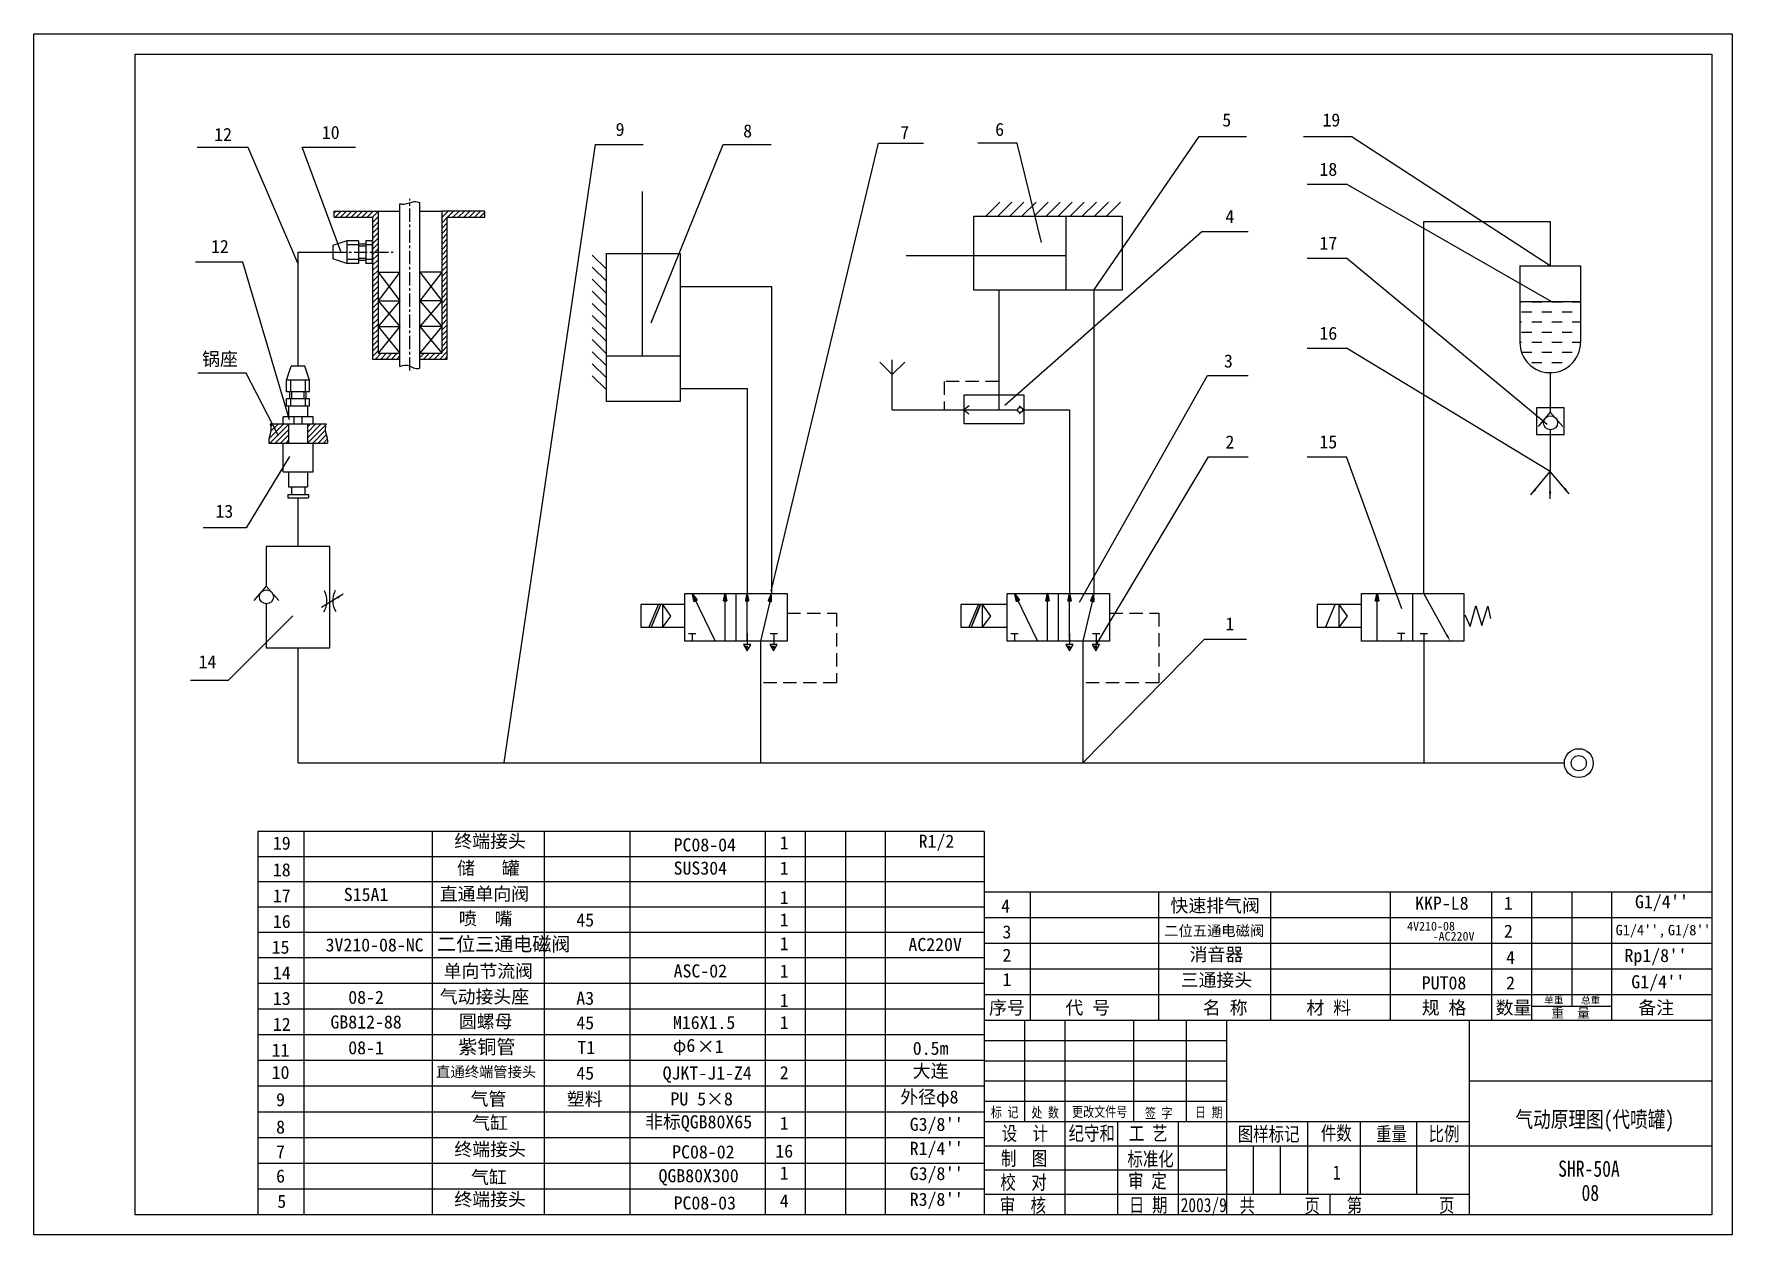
# Model space of a CAD drawing. Extents: x -712 to 968, y -413 to 775.
import ezdxf

# ---------------------------------------------------------------- set-up
doc = ezdxf.new("R2010")
doc.units = 0
doc.header["$LTSCALE"] = 10.5
doc.header["$MEASUREMENT"] = 0
doc.linetypes.add('CENTER', pattern=[2, 1.25, -0.25, 0.25, -0.25])
doc.linetypes.add('HIDDEN', pattern=[0.375, 0.25, -0.125])
doc.layers.get('0').update_dxf_attribs({"color": 2, "linetype": 'CONTINUOUS'})
for name, color, linetype in [('LINE_THIN', 2, 'CONTINUOUS'), ('PART', 3, 'CONTINUOUS'), ('SMPEN_THICK', 7, 'CONTINUOUS')]:
    doc.layers.add(name, color=color, linetype=linetype)
doc.styles.add('HZDX', font='', dxfattribs={"width": 0.8, "height": 7.5})
doc.styles.get("Standard").update_dxf_attribs({"font": 'txt', "height": 3.75, "bigfont": 'hzfs'})
doc.styles.get('HZDX').set_extended_font_data('SimSun')
doc.dimstyles.get("Standard").update_dxf_attribs({"dimtxt": 0.18, "dimasz": 0.18, "dimexe": 0.18, "dimexo": 0.0625, "dimgap": 0.09, "dimtad": 0, "dimtih": 1, "dimtoh": 1, "dimdec": 4, "dimzin": 0, "dimdsep": 46, "dimtxsty": 'Standard', "dimcen": 0.09, "dimadec": 0, "dimazin": 0, "dimtfac": 1, "dimtdec": 4, "dimtofl": 0, "dimtmove": 0, "dimatfit": 3, "dimfxl": 1, "dimtolj": 1, "dimtzin": 0, "dimarcsym": 0})
pattern_1 = [(212.0411666, (682.864001, 265.175594), (0.0057297072, -0.00915480505), []), (302.0411666, (682.864001, 265.175594), (0.00915480505, 0.0057297072), [])]
pattern_2 = [(225, (640.041001, 342.02244), (0.00763675324, -0.00763675324), []), (315, (640.041001, 342.02244), (0.00763675324, 0.00763675324), [])]
pattern_3 = [(315, (-36.298937, 342.040208), (-0.00763675324, -0.00763675324), []), (225, (-36.298937, 342.040208), (-0.00763675324, 0.00763675324), [])]
pattern_4 = [(315, (-355.220347, 342.040208), (-0.00763675324, -0.00763675324), []), (225, (-355.220347, 342.040208), (-0.00763675324, 0.00763675324), [])]
pattern_5 = [(225, (321.119591, 342.02244), (0.00763675324, -0.00763675324), []), (315, (321.119591, 342.02244), (0.00763675324, 0.00763675324), [])]
pattern_6 = [(212.0411666, (363.942591, 265.175594), (0.0057297072, -0.00915480505), []), (302.0411666, (363.942591, 265.175594), (0.00915480505, 0.0057297072), [])]
pattern_7 = [(315, (289.871698, 342.040208), (-0.00763675324, -0.00763675324), []), (225, (289.871698, 342.040208), (-0.00763675324, 0.00763675324), [])]

msp = doc.modelspace()

# ---------------------------------------------------------------- hatches: boundary and pattern name
at = {"layer": 'SMPEN_THICK'}
h = msp.add_hatch(dxfattribs=at)
h.set_pattern_fill('ANSI31', color=256, scale=30, style=0)
h.paths.add_polyline_path([(-376.7, 453.3), (-349.7, 453.3), (-349.7, 459.1), (-371.2, 459.1), (-371.2, 599.7), (-414.7, 599.7), (-414.7, 593.7), (-376.7, 593.7)])
h.paths.add_polyline_path([(-308.4, 459.1), (-329.9, 459.1), (-329.9, 453.3), (-302.9, 453.3), (-302.9, 593.7), (-265.7, 593.7), (-265.7, 599.7), (-308.4, 599.7)])
h = msp.add_hatch(dxfattribs=at)
h.set_pattern_fill('DASH', color=256, scale=80, style=0)
h.paths.add_polyline_path([(818.3, 510.3), (758.3, 510.3), (758.3, 469.7, 1), (818.3, 469.7)])
h = msp.add_hatch(dxfattribs=at)
h.set_pattern_fill('ANSI31', color=256, scale=30, style=0)
edge = h.paths.add_edge_path()
edge.add_line((-459.8, 389.2), (-478.2, 389.2))
edge.add_spline(control_points=[(-478.2, 389.2), (-477.6, 387.1), (-476.8, 382.4), (-479.4, 376.2), (-479.6, 371.9), (-479.5, 370.2)], knot_values=[5.011779, 5.011779, 5.011779, 5.011779, 11.415183, 19.258949, 24.430349, 24.430349, 24.430349, 24.430349], degree=3, periodic=0)
edge.add_line((-479.5, 370.2), (-459.8, 370.2))
edge.add_line((-459.8, 370.2), (-459.8, 389.2))
edge = h.paths.add_edge_path()
edge.add_spline(control_points=[(-421.5, 370.2), (-421.4, 371.9), (-421.6, 376.2), (-424.2, 382.4), (-423.4, 387.1), (-422.8, 389.2)], knot_values=[5.011779, 5.011779, 5.011779, 5.011779, 10.183179, 18.026945, 24.430349, 24.430349, 24.430349, 24.430349], degree=3, periodic=0)
edge.add_line((-422.8, 389.2), (-441.2, 389.2))
edge.add_line((-441.2, 389.2), (-441.2, 370.2))
edge.add_line((-441.2, 370.2), (-421.5, 370.2))
h = msp.add_hatch(dxfattribs=at)
h.set_pattern_fill('ANSI37', color=256, scale=0.0864, angle=177.4252, style=0)
h.set_pattern_definition([(338.34291, (-406.963166, 202.914884), (-0.0039857487, -0.0100376196), []), (248.34291, (-406.963166, 202.914884), (-0.0100376196, 0.0039857487), [])])
h.paths.add_polyline_path([(-60.3, 221.3), (-58.8, 213.6), (-55.5, 215.1)])
h = msp.add_hatch(dxfattribs=at)
h.set_pattern_fill('ANSI37', color=5, scale=0.0864, angle=180, style=0)
h.set_pattern_definition(pattern_4)
h.paths.add_polyline_path([(-29.7, 214), (-26.2, 214), (-27.9, 221.6)])
h = msp.add_hatch(dxfattribs=at)
h.set_pattern_fill('ANSI37', color=5, scale=0.0864, angle=180, style=0)
h.set_pattern_definition(pattern_4)
h.paths.add_polyline_path([(-29.7, 214), (-26.2, 214), (-27.9, 221.6)])
h = msp.add_hatch(dxfattribs=at)
h.set_pattern_fill('ANSI37', color=5, scale=0.0864, angle=180, style=0)
h.set_pattern_definition(pattern_5)
h.paths.add_polyline_path([(-6.2, 221.6), (-7.9, 213.9), (-4.4, 214)])
h = msp.add_hatch(dxfattribs=at)
h.set_pattern_fill('ANSI37', color=5, scale=0.0864, angle=180, style=0)
h.set_pattern_definition(pattern_5)
h.paths.add_polyline_path([(-6.2, 221.6), (-7.9, 213.9), (-4.4, 214)])
h = msp.add_hatch(dxfattribs=at)
h.set_pattern_fill('ANSI37', color=5, scale=0.0864, angle=167.0412, style=0)
h.set_pattern_definition(pattern_6)
h.paths.add_polyline_path([(17.9, 221.2), (14.6, 214.1), (18, 213.4)])
h = msp.add_hatch(dxfattribs=at)
h.set_pattern_fill('ANSI37', color=5, scale=0.0864, angle=167.0412, style=0)
h.set_pattern_definition(pattern_6)
h.paths.add_polyline_path([(17.9, 221.2), (14.6, 214.1), (18, 213.4)])
h = msp.add_hatch(dxfattribs=at)
h.set_pattern_fill('ANSI37', color=5, scale=0.0864, angle=177.4252, style=0)
h.set_pattern_definition([(338.34291, (-88.041756, 202.914884), (-0.0039857487, -0.0100376196), []), (248.34291, (-88.041756, 202.914884), (-0.0100376196, 0.0039857487), [])])
h.paths.add_polyline_path([(258.6, 221.3), (260.2, 213.6), (263.4, 215.1)])
h = msp.add_hatch(dxfattribs=at)
h.set_pattern_fill('ANSI37', color=5, scale=0.0864, angle=180, style=0)
h.set_pattern_definition(pattern_3)
h.paths.add_polyline_path([(289.2, 214), (292.7, 214), (291.1, 221.6)])
h = msp.add_hatch(dxfattribs=at)
h.set_pattern_fill('ANSI37', color=5, scale=0.0864, angle=180, style=0)
h.set_pattern_definition(pattern_3)
h.paths.add_polyline_path([(289.2, 214), (292.7, 214), (291.1, 221.6)])
h = msp.add_hatch(dxfattribs=at)
h.set_pattern_fill('ANSI37', color=256, scale=0.0864, angle=180, style=0)
h.set_pattern_definition(pattern_2)
h.paths.add_polyline_path([(312.7, 221.6), (311, 213.9), (314.6, 214)])
h = msp.add_hatch(dxfattribs=at)
h.set_pattern_fill('ANSI37', color=256, scale=0.0864, angle=180, style=0)
h.set_pattern_definition(pattern_2)
h.paths.add_polyline_path([(312.7, 221.6), (311, 213.9), (314.6, 214)])
h = msp.add_hatch(dxfattribs=at)
h.set_pattern_fill('ANSI37', color=256, scale=0.0864, angle=167.0412, style=0)
h.set_pattern_definition(pattern_1)
h.paths.add_polyline_path([(336.8, 221.2), (333.5, 214.1), (337, 213.4)])
h = msp.add_hatch(dxfattribs=at)
h.set_pattern_fill('ANSI37', color=256, scale=0.0864, angle=167.0412, style=0)
h.set_pattern_definition(pattern_1)
h.paths.add_polyline_path([(336.8, 221.2), (333.5, 214.1), (337, 213.4)])
h = msp.add_hatch(dxfattribs=at)
h.set_pattern_fill('ANSI37', color=5, scale=0.0864, angle=180, style=0)
h.set_pattern_definition(pattern_7)
h.paths.add_polyline_path([(615.3, 214), (618.9, 214), (617.2, 221.6)])
h = msp.add_hatch(dxfattribs=at)
h.set_pattern_fill('ANSI37', color=5, scale=0.0864, angle=180, style=0)
h.set_pattern_definition(pattern_7)
h.paths.add_polyline_path([(615.3, 214), (618.9, 214), (617.2, 221.6)])

# ---------------------------------------------------------------- linework, layer by layer
at = {"layer": 'LINE_THIN', "linetype": 'Continuous'}
for p, q in [((-711.8, -413.1), (-711.8, 774.9)), ((-711.8, 774.9), (968.2, 774.9)), ((968.2, 774.9), (968.2, -413.1)), ((968.2, -413.1), (-711.8, -413.1))]:
    msp.add_line(p, q, dxfattribs=at)
at = {"layer": 'PART', "linetype": 'Continuous'}
for p, q in [((228.2, -13.9), (-490.4, -13.9)), ((228.2, -38.9), (-490.4, -38.9)), ((228.2, -63.9), (-490.4, -63.9)), ((948.2, -74), (228.2, -74)), ((228.2, -88.9), (-490.4, -88.9)), ((948.2, -99.5), (228.2, -99.5)), ((228.2, -113.9), (-490.4, -113.9)), ((948.2, -124.9), (228.2, -124.9)), ((228.2, -138.9), (-490.4, -138.9)), ((948.2, -150.3), (228.2, -150.3)), ((228.2, -164.3), (-490.4, -164.3)), ((228.2, -189.8), (-490.4, -189.8)), ((268.2, -201.1), (268.2, -301.1)), ((308.2, -201.1), (308.2, -393.1)), ((376.2, -201.1), (376.2, -301.1)), ((428.2, -201.1), (428.2, -301.1)), ((468.2, -201.1), (468.2, -393.1)), ((708.2, -201.1), (708.2, -393.1)), ((228.2, -215.2), (-490.4, -215.2)), ((228.2, -240.6), (-490.4, -240.6)), ((228.2, -266), (-490.4, -266)), ((948.2, -261.1), (708.2, -261.1)), ((228.2, -291.5), (-490.4, -291.5)), ((360.2, -301.1), (360.2, -393.1)), ((420.2, -301.1), (420.2, -393.1)), ((548.2, -301.1), (548.2, -373.1)), ((600.2, -301.1), (600.2, -373.1)), ((656.2, -301.1), (656.2, -373.1)), ((228.2, -316.9), (-490.4, -316.9)), ((494.6, -325.1), (494.6, -373.1)), ((521, -325.1), (521, -373.1)), ((948.2, -325.1), (708.2, -325.1)), ((228.2, -342.3), (-490.4, -342.3)), ((228.2, -367.7), (-490.4, -367.7)), ((570.2, -373.1), (570.2, -393.1))]:
    msp.add_line(p, q, dxfattribs=at)
at = {"layer": 'SMPEN_THICK', "color": 5}
for p, q in [((-611.8, -393.1), (-611.8, 754.9)), ((-611.8, 754.9), (948.2, 754.9)), ((948.2, 754.9), (948.2, -393.1)), ((-349.7, 446.1), (-349.7, 606.9)), ((-329.9, 444.4), (-329.9, 608.2)), ((-109.6, 456.1), (-109.6, 619.2)), ((-414.7, 593.7), (-414.7, 599.7)), ((-414.7, 599.7), (-349.7, 599.7)), ((-414.7, 593.7), (-376.7, 593.7)), ((-376.7, 593.7), (-376.7, 453.3)), ((-371.2, 599.7), (-371.2, 459.1)), ((-329.9, 599.7), (-308.4, 599.7)), ((-265.7, 599.7), (-308.4, 599.7)), ((-308.4, 599.7), (-308.4, 459.1)), ((-302.9, 453.3), (-302.9, 593.7)), ((-302.9, 593.7), (-265.7, 593.7)), ((-265.7, 593.7), (-265.7, 599.7)), ((309.2, 594.5), (309.2, 521.3)), ((663.3, 221.5), (663.3, 589.4)), ((663.3, 589.4), (788.3, 589.4)), ((788.3, 589.4), (788.3, 545.4)), ((-450.5, 446.3), (-450.5, 559)), ((-450.5, 559), (-416.1, 559)), ((-402.3, 570.3), (-416.1, 565.6)), ((-416.1, 565.6), (-416.1, 552.3)), ((-390.8, 570.3), (-402.3, 570.3)), ((-402.3, 570.3), (-402.3, 547.7)), ((-390.8, 566.2), (-402.3, 566.2)), ((-390.8, 570.3), (-390.8, 547.7)), ((-383.6, 567.1), (-390.8, 567.1)), ((-383.6, 565.1), (-390.8, 565.1)), ((-383.6, 570.3), (-383.6, 547.7)), ((-376.7, 570.3), (-383.6, 570.3)), ((-376.7, 566.2), (-383.6, 566.2)), ((-376.7, 547.7), (-376.7, 570.3)), ((309.2, 555.3), (151.3, 555.3)), ((-402.3, 547.7), (-416.1, 552.3)), ((-390.8, 551.8), (-402.3, 551.8)), ((-390.8, 547.7), (-402.3, 547.7)), ((-383.6, 552.9), (-390.8, 552.9)), ((-383.6, 550.9), (-390.8, 550.9)), ((-376.7, 551.8), (-383.6, 551.8)), ((-376.7, 547.7), (-383.6, 547.7)), ((-371.2, 539.1), (-349.7, 539.1)), ((-371.2, 539.1), (-349.7, 511)), ((-349.7, 539.1), (-371.2, 511)), ((-329.9, 539.1), (-308.4, 511)), ((-308.4, 539.1), (-329.9, 511)), ((-308.4, 539.1), (-329.9, 539.1)), ((758.3, 545.4), (818.3, 545.4)), ((758.3, 545.4), (758.3, 469.7)), ((818.3, 545.4), (818.3, 469.7)), ((-72.3, 525.2), (17.9, 525.2)), ((17.9, 525.2), (17.9, 221.5)), ((242.8, 521.3), (242.8, 403.1)), ((336.8, 521.3), (336.8, 221.5)), ((-371.2, 511), (-349.7, 511)), ((-349.7, 511), (-371.2, 485.4)), ((-371.2, 511), (-349.7, 485.4)), ((-308.4, 511), (-329.9, 485.4)), ((-329.9, 511), (-308.4, 485.4)), ((-308.4, 511), (-329.9, 511)), ((-371.2, 485.4), (-349.7, 485.4)), ((-349.7, 485.4), (-371.2, 459.1)), ((-371.2, 485.4), (-349.7, 459.1)), ((-308.4, 485.4), (-329.9, 459.1)), ((-329.9, 485.4), (-308.4, 459.1)), ((-308.4, 485.4), (-329.9, 485.4)), ((-371.2, 459.1), (-349.7, 459.1)), ((-329.9, 459.1), (-308.4, 459.1)), ((-72.3, 456.1), (-145.5, 456.1)), ((-461.8, 432.5), (-457.2, 446.3)), ((-443.8, 446.3), (-457.2, 446.3)), ((-439.2, 432.5), (-443.8, 446.3)), ((-376.7, 453.3), (-349.7, 453.3)), ((-329.9, 453.3), (-302.9, 453.3)), ((125.2, 450.1), (137.4, 437.9)), ((137.4, 403.1), (137.4, 452.7)), ((149.7, 450.1), (137.4, 437.9)), ((788.3, 439.7), (788.3, 400.8)), ((-461.8, 421), (-461.8, 432.5)), ((-439.2, 432.5), (-461.8, 432.5)), ((-439.2, 421), (-461.8, 421)), ((-458.6, 413.8), (-458.6, 421)), ((-457.7, 421), (-457.7, 432.5)), ((-456.6, 413.8), (-456.6, 421)), ((-444.4, 413.8), (-444.4, 421)), ((-443.3, 421), (-443.3, 432.5)), ((-442.4, 413.8), (-442.4, 421)), ((-439.2, 421), (-439.2, 432.5)), ((-72.3, 424.2), (-6.2, 424.2)), ((-6.2, 424.2), (-6.2, 221.5)), ((-439.2, 413.8), (-461.8, 413.8)), ((-461.8, 406.9), (-461.8, 413.8)), ((-461.8, 406.9), (-439.2, 406.9)), ((-459.8, 406.9), (-459.8, 396.1)), ((-457.7, 406.9), (-457.7, 413.8)), ((-443.3, 406.9), (-443.3, 413.8)), ((-441.2, 406.9), (-441.2, 396.1)), ((-439.2, 406.9), (-439.2, 413.8)), ((-478.2, 389.2), (-422.8, 389.2)), ((-435.7, 396.1), (-465.3, 396.1)), ((-465.3, 389.2), (-465.3, 396.1)), ((-459.8, 389.2), (-459.8, 370.2)), ((-454.5, 389.2), (-454.5, 396.1)), ((-446.5, 389.2), (-446.5, 396.1)), ((-441.2, 389.2), (-441.2, 370.2)), ((-435.7, 389.2), (-435.7, 396.1)), ((137.4, 403.1), (261.4, 403.1)), ((267.9, 403.1), (312.8, 403.1)), ((312.8, 403.1), (312.8, 221.5)), ((788.3, 400.8), (776.4, 386.6)), ((788.3, 400.8), (800.9, 386.6)), ((-479.5, 370.2), (-421.5, 370.2)), ((-465.3, 341.7), (-465.3, 370.2)), ((-435.7, 341.7), (-435.7, 370.2)), ((788.3, 383.4), (788.3, 342)), ((-465.3, 341.7), (-435.7, 341.7)), ((-459.8, 341.7), (-459.8, 326.9)), ((-441.2, 341.7), (-441.2, 326.9)), ((-459.8, 326.9), (-441.2, 326.9)), ((-457.1, 326.9), (-457.1, 319.2)), ((-443.9, 326.9), (-443.9, 319.2)), ((-460.7, 319.2), (-440.3, 319.2)), ((-460.7, 319.2), (-460.7, 316)), ((-460.7, 316), (-440.3, 316)), ((-450.5, 267.9), (-450.5, 316)), ((-440.3, 319.2), (-440.3, 316)), ((-17.3, 221.5), (-17.3, 174.1)), ((301.6, 221.5), (301.6, 174.1)), ((652.1, 221.5), (652.1, 174.1)), ((-67.8, 210.4), (-111.4, 210.4)), ((-111.4, 210.4), (-111.4, 188.1)), ((-94.2, 210.3), (-103.3, 188.1)), ((-67.8, 210.4), (-102.7, 210.4)), ((-92, 210.4), (-101.1, 188.1)), ((-92.3, 209.6), (-100.8, 188.9)), ((-90.1, 210.4), (-82, 199)), ((-90.1, 210.4), (-82, 199)), ((-90.1, 210.4), (-90.1, 188.1)), ((-90.1, 210.4), (-90.1, 188.1)), ((-59, 217.9), (-37.7, 174.1)), ((-28, 174.1), (-28, 214)), ((-28, 175.8), (-28, 214)), ((-6.1, 174.1), (-6.1, 214)), ((-6.1, 175.8), (-6.1, 214)), ((17.4, 217.6), (7, 174.1)), ((17.4, 217.6), (7, 174.1)), ((251.2, 210.4), (205.1, 210.4)), ((205.1, 210.4), (205.1, 188.1)), ((222.3, 210.3), (213.2, 188.1)), ((251.2, 210.4), (213.9, 210.4)), ((224.5, 210.4), (215.4, 188.1)), ((224.2, 209.6), (215.7, 188.9)), ((226.4, 210.4), (234.5, 199)), ((226.4, 210.4), (234.5, 199)), ((226.4, 210.4), (226.4, 188.1)), ((226.4, 210.4), (226.4, 188.1)), ((259.9, 217.9), (281.2, 174.1)), ((291, 174.1), (291, 214)), ((291, 175.8), (291, 214)), ((312.8, 175.8), (312.8, 214)), ((336.3, 217.6), (325.9, 174.1)), ((601.6, 210.4), (557.9, 210.4)), ((557.9, 210.4), (557.9, 188.1)), ((575.1, 210.3), (566, 188.1)), ((601.6, 210.4), (566.7, 210.4)), ((579.2, 210.4), (587.3, 199)), ((579.2, 210.4), (587.3, 199)), ((579.2, 210.4), (579.2, 188.1)), ((579.2, 210.4), (579.2, 188.1)), ((617.1, 174.1), (617.1, 214)), ((617.1, 175.8), (617.1, 214)), ((709.2, 188.7), (714.7, 209.3)), ((714.7, 209.3), (720.7, 189.9)), ((720.7, 189.9), (726.5, 209)), ((726.5, 209), (729.2, 196.8)), ((-111.4, 188.1), (-67.8, 188.1)), ((-102.7, 188.1), (-67.8, 188.1)), ((-82, 199), (-90.1, 188.1)), ((-82, 199), (-90.1, 188.1)), ((205.1, 188.1), (251.2, 188.1)), ((213.9, 188.1), (251.2, 188.1)), ((234.5, 199), (226.4, 188.1)), ((234.5, 199), (226.4, 188.1)), ((557.9, 188.1), (601.6, 188.1)), ((566.7, 188.1), (601.6, 188.1)), ((587.3, 199), (579.2, 188.1)), ((587.3, 199), (579.2, 188.1)), ((703.7, 200.2), (709.2, 188.7)), ((-64.3, 182), (-57.1, 182)), ((-60.7, 182), (-60.7, 174.1)), ((-60.7, 182), (-60.7, 174.1)), ((-6.1, 182), (-6.1, 171)), ((7, 174.1), (7, 54)), ((254.7, 182), (261.8, 182)), ((254.7, 182), (261.8, 182)), ((258.2, 182), (258.2, 174.1)), ((258.2, 182), (258.2, 174.1)), ((325.9, 174.1), (325.9, 54)), ((644.4, 182), (637.3, 182)), ((640.8, 182), (640.8, 174.1)), ((659.7, 182), (666.8, 182)), ((663.3, 182), (663.3, 54)), ((-450.5, 54), (-450.5, 167.8)), ((-450.5, 54), (802.4, 54)), ((-490.4, -13.9), (-490.4, -393.1)), ((228.2, -13.9), (228.2, -393.1)), ((948.2, -175.7), (228.2, -175.7)), ((948.2, -201.1), (228.2, -201.1)), ((948.2, -393.1), (-611.8, -393.1))]:
    msp.add_line(p, q, dxfattribs=at)
at = {"layer": 'SMPEN_THICK'}
for p, q in [((336.8, 521.3), (441, 673.5)), ((441, 673.5), (488, 673.5)), ((544.4, 673.5), (591.5, 673.5)), ((788.3, 545.4), (591.5, 673.5)), ((-500, 662.5), (-550.2, 662.5)), ((-450.6, 548.1), (-500, 662.5)), ((-408.2, 559.6), (-446.3, 662.9)), ((-446.3, 662.9), (-393.6, 662.9)), ((-156.4, 665.5), (-246.9, 54.4)), ((-156.4, 665.5), (-109, 665.5)), ((-101.1, 489), (-29.9, 665.5)), ((-29.9, 665.5), (17.5, 665.5)), ((17.7, 223.6), (123.9, 666.7)), ((123.9, 666.7), (168.2, 666.7)), ((260.9, 666.7), (221.9, 666.7)), ((285.1, 568.7), (260.9, 666.7)), ((547.8, 626.2), (586.7, 626.2)), ((790, 510), (586.7, 626.2)), ((229.9, 594.5), (243.8, 608.4)), ((241.8, 594.5), (255.8, 608.4)), ((253.8, 594.5), (267.7, 608.4)), ((265.7, 594.5), (279.6, 608.4)), ((277.7, 594.5), (291.6, 608.4)), ((289.6, 594.5), (303.5, 608.4)), ((301.5, 594.5), (315.4, 608.4)), ((313.5, 594.5), (327.4, 608.4)), ((325.4, 594.5), (339.3, 608.4)), ((337.3, 594.5), (351.2, 608.4)), ((349.3, 594.5), (363.2, 608.4)), ((248.8, 407.6), (443.7, 579.5)), ((443.7, 579.5), (489.4, 579.5)), ((-145.5, 542.2), (-159.4, 556.1)), ((-505, 549.1), (-551.9, 549.1)), ((-458.9, 393.1), (-505, 549.1)), ((-145.5, 530.3), (-159.4, 544.2)), ((547.8, 553.2), (586.7, 553.2)), ((785.4, 388.7), (586.7, 553.2)), ((-145.5, 518.3), (-159.4, 532.2)), ((-145.5, 506.4), (-159.4, 520.3)), ((-145.5, 494.5), (-159.4, 508.4)), ((758.3, 510.3), (818.3, 510.3)), ((-145.5, 482.5), (-159.4, 496.4)), ((-145.5, 470.6), (-159.4, 484.5)), ((-145.5, 458.6), (-159.4, 472.6)), ((-145.5, 446.7), (-159.4, 460.6)), ((547.8, 464), (586.7, 464)), ((788.3, 342), (586.7, 464)), ((-501.7, 439.5), (-549.5, 439.5)), ((-469.9, 377.4), (-501.7, 439.5)), ((-145.5, 434.8), (-159.4, 448.7)), ((322.7, 212.8), (449.1, 437.1)), ((449.1, 437.1), (489.4, 437.1)), ((-145.5, 422.8), (-159.4, 436.8)), ((213.4, 407), (208.2, 403.1)), ((262.8, 407), (267.9, 403.1)), ((208.2, 403.1), (213.2, 399.1)), ((267.9, 403.1), (263, 399.1)), ((-458.9, 356.9), (-501.7, 286.3)), ((338.9, 169.9), (450.4, 356.5)), ((450.4, 356.5), (489.4, 356.5)), ((547.8, 356.5), (586.7, 356.5)), ((641.4, 206.2), (586.7, 356.5)), ((-501.7, 286.3), (-544.4, 286.3)), ((-482.1, 228.6), (-494.1, 214.5)), ((-482.1, 228.6), (-469.6, 214.5)), ((312.8, 174.1), (312.8, 214)), ((336.3, 217.6), (325.9, 174.1)), ((-455.7, 199.2), (-519.8, 135.2)), ((-64.3, 182), (-57.1, 182)), ((-8.8, 169.3), (-5.4, 169.3)), ((-6.9, 168.1), (-4.3, 168.1)), ((16.5, 182), (23.7, 182)), ((16.5, 182), (23.7, 182)), ((17.4, 169.3), (20.8, 169.3)), ((19.3, 168.1), (21.9, 168.1)), ((20.1, 182), (20.1, 174.1)), ((20.1, 182), (20.1, 171)), ((310.1, 169.3), (313.5, 169.3)), ((312, 168.1), (314.6, 168.1)), ((312.8, 182), (312.8, 171)), ((325.9, 54), (446.4, 176.2)), ((335.4, 182), (342.6, 182)), ((335.4, 182), (342.6, 182)), ((336.3, 169.3), (339.7, 169.3)), ((338.2, 168.1), (340.8, 168.1)), ((339, 182), (339, 174.1)), ((339, 182), (339, 171)), ((446.4, 176.2), (488, 176.2)), ((-519.8, 135.2), (-556.8, 135.2)), ((-444.6, -393.1), (-444.6, -13.9)), ((-317.4, -393.1), (-317.4, -13.9)), ((-206.7, -393.1), (-206.7, -13.9)), ((-122, -393.1), (-122, -13.9)), ((12.1, -393.1), (12.1, -13.9)), ((51.5, -393.1), (51.5, -13.9)), ((91.6, -393.1), (91.6, -13.9)), ((130.7, -393.1), (130.7, -13.9)), ((274, -201.1), (274, -74)), ((401.2, -201.1), (401.2, -74)), ((511.9, -201.1), (511.9, -74)), ((630.2, -201.1), (630.2, -74)), ((730.7, -201.1), (730.7, -74)), ((770.1, -201.1), (770.1, -74)), ((810.2, -186.8), (810.2, -74)), ((849.3, -201.1), (849.3, -74)), ((770.1, -186.8), (849.3, -186.8)), ((468.2, -221.1), (228.2, -221.1)), ((468.2, -241.1), (228.2, -241.1)), ((468.2, -261.1), (228.2, -261.1)), ((468.2, -281.1), (228.2, -281.1)), ((708.2, -301.1), (228.2, -301.1)), ((708.2, -325.1), (228.2, -325.1)), ((468.2, -349.1), (228.2, -349.1)), ((708.2, -373.1), (228.2, -373.1))]:
    msp.add_line(p, q, dxfattribs=at)
at = {"layer": 'SMPEN_THICK', "linetype": 'CENTER'}
for p, q in [((-339.8, 442.1), (-339.8, 611.7)), ((-416.1, 559), (-356.5, 559))]:
    msp.add_line(p, q, dxfattribs=at)
at = {"layer": 'SMPEN_THICK', "linetype": 'HIDDEN', "ltscale": 5}
for p, q in [((242.8, 431), (188.6, 431)), ((188.6, 431), (188.6, 403.1)), ((33.5, 201.8), (82.1, 201.8)), ((82.1, 201.8), (82.1, 132.9)), ((352.4, 201.8), (401.1, 201.8)), ((401.1, 201.8), (401.1, 132.9)), ((82.1, 132.9), (7, 132.9)), ((401.1, 132.9), (325.9, 132.9))]:
    msp.add_line(p, q, dxfattribs=at)
at = {"layer": 'SMPEN_THICK', "color": 5}
for points in [[(364.7, 521.3), (218.2, 521.3), (218.2, 594.5), (364.7, 594.5)], [(-72.3, 557.6), (-72.3, 411.2), (-145.5, 411.2), (-145.5, 557.6)], [(208.2, 389.5), (267.9, 389.5), (267.9, 417.5), (208.2, 417.5)], [(774.7, 378.8), (802.1, 378.8), (802.1, 404.9), (774.7, 404.9)], [(-67.8, 221.5), (33.5, 221.5), (33.5, 174.1), (-67.8, 174.1)], [(-67.8, 221.5), (33.5, 221.5), (33.5, 174.1), (-67.8, 174.1)], [(-27.9, 221.6), (-26.2, 214), (-29.7, 214)], [(-27.9, 221.6), (-26.2, 214), (-29.7, 214)], [(-6.2, 221.6), (-7.9, 213.9), (-4.4, 214)], [(-6.2, 221.6), (-7.9, 213.9), (-4.4, 214)], [(17.9, 221.2), (14.6, 214.1), (18, 213.4)], [(17.9, 221.2), (14.6, 214.1), (18, 213.4)], [(251.2, 221.5), (352.4, 221.5), (352.4, 174.1), (251.2, 174.1)], [(291.1, 221.6), (292.7, 214), (289.2, 214)], [(291.1, 221.6), (292.7, 214), (289.2, 214)], [(601.6, 221.5), (702.9, 221.5), (702.9, 174.1), (601.6, 174.1)], [(601.6, 221.5), (702.9, 221.5), (702.9, 174.1), (601.6, 174.1)], [(617.2, 221.6), (618.9, 214), (615.3, 214)], [(617.2, 221.6), (618.9, 214), (615.3, 214)]]:
    msp.add_lwpolyline(points, close=True, dxfattribs=at)
for points in [[(218.2, 594.5), (364.7, 594.5), (364.7, 521.3), (218.2, 521.3)], [(-145.5, 411.2), (-145.5, 557.6), (-72.3, 557.6), (-72.3, 411.2)], [(-482.1, 211.2), (-482.1, 167.8), (-418.9, 167.8), (-418.9, 267.9), (-482.1, 267.9), (-482.1, 228.6)], [(686.1, 180.3), (663.3, 221.5)]]:
    msp.add_lwpolyline(points, dxfattribs=at)
at = {"layer": 'SMPEN_THICK'}
for points in [[(251.2, 221.5), (352.4, 221.5), (352.4, 174.1), (251.2, 174.1)], [(312.7, 221.6), (311, 213.9), (314.6, 214)], [(312.7, 221.6), (311, 213.9), (314.6, 214)], [(336.8, 221.2), (333.5, 214.1), (337, 213.4)], [(336.8, 221.2), (333.5, 214.1), (337, 213.4)], [(-6.2, 164.8), (-2.6, 171), (-9.8, 171)], [(20, 164.8), (23.6, 171), (16.4, 171)], [(312.7, 164.8), (316.3, 171), (309.1, 171)], [(338.9, 164.8), (342.5, 171), (335.3, 171)]]:
    msp.add_lwpolyline(points, close=True, dxfattribs=at)
for centre, radius in [((263.8, 403), 2.49), ((-481.8, 218.1), 6.92)]:
    msp.add_circle(centre, radius, dxfattribs=at)
at = {"layer": 'SMPEN_THICK', "color": 5}
for centre, radius in [((788.7, 390.3), 6.92), ((816.6, 53.6), 14.3), ((816.6, 53.6), 7.46)]:
    msp.add_circle(centre, radius, dxfattribs=at)
msp.add_arc((788.3, 469.7), 30, 180, 360, dxfattribs=at)
at = {"layer": 'SMPEN_THICK'}
for centre, start, end in [((-442.4, 214.1), 327.8177, 28.7085), ((-395.7, 214.5), 151.2915, 212.1823)]:
    msp.add_arc(centre, 20.5, start, end, dxfattribs=at)
for points, knots in [([(-349.7, 606.9), (-348.3, 606.6), (-343.5, 606.3), (-337, 609.8), (-331.8, 608.8), (-329.9, 608.2)], [5.74196, 5.74196, 5.74196, 5.74196, 10.055741, 20.228747, 26.040569, 26.040569, 26.040569, 26.040569]), ([(-349.7, 446.1), (-346.4, 447.2), (-341.3, 448), (-335.2, 443.6), (-331.6, 443.9), (-329.9, 444.4)], [5.005238, 5.005238, 5.005238, 5.005238, 14.748113, 20.484682, 25.735106, 25.735106, 25.735106, 25.735106]), ([(-478.2, 389.2), (-477.6, 387.1), (-476.8, 382.4), (-479.4, 376.2), (-479.6, 371.9), (-479.5, 370.2)], [5.011779, 5.011779, 5.011779, 5.011779, 11.415183, 19.258949, 24.430349, 24.430349, 24.430349, 24.430349]), ([(-422.8, 389.2), (-423.4, 387.1), (-424.2, 382.4), (-421.6, 376.2), (-421.4, 371.9), (-421.5, 370.2)], [5.011779, 5.011779, 5.011779, 5.011779, 11.415183, 19.258949, 24.430349, 24.430349, 24.430349, 24.430349])]:
    msp.add_open_spline(points, degree=3, knots=knots, dxfattribs=at)
at = {"layer": 'SMPEN_THICK', "color": 5}
msp.add_solid([(687.1, 180.8), (689.5, 174.1), (685.1, 179.7)], dxfattribs=at)

# ---------------------------------------------------------------- texts
at = {"color": 2, "linetype": 'ByBlock', "attachment_point": 5}
for s, insert, char_height in [('\\f仿宋_GB2312|b0|i0|c134|p49;5', (468.3, 689.7), 12.96), ('{\\f仿宋_GB2312|b0|i0|c134|p49;19}', (571.8, 689.7), 12.96), ('\\f仿宋_GB2312|b0|i0|c134|p49;12', (-524.7, 675.5), 12.96), ('\\f仿宋_GB2312|b0|i0|c134|p49;10', (-418.2, 677.4), 12.96), ('\\f仿宋_GB2312|b0|i0|c134|p49;9', (-131.9, 680.4), 12.96), ('\\f仿宋_GB2312|b0|i0|c134|p49;8', (-5.7, 678.9), 12.96), ('\\f仿宋_GB2312|b0|i0|c134|p49;7', (149.7, 677.4), 12.96), ('\\f仿宋_GB2312|b0|i0|c134|p49;6', (243.6, 680.4), 12.96), ('{\\f仿宋_GB2312|b0|i0|c134|p49;18}', (568.8, 640.9), 12.96), ('\\f仿宋_GB2312|b0|i0|c134|p49;4', (471.4, 594.3), 12.96), ('{\\f仿宋_GB2312|b0|i0|c134|p49;17}', (568.8, 567.9), 12.96), ('\\f仿宋_GB2312|b0|i0|c134|p49;12', (-527.8, 564.7), 12.96), ('{\\f仿宋_GB2312|b0|i0|c134|p49;16}', (568.8, 478.7), 12.96), ('\\f仿宋_GB2312|b0|i0|c134|p49;锅座', (-527.8, 452.6), 12.96), ('\\f仿宋_GB2312|b0|i0|c134|p49;3', (469.9, 451.3), 12.96), ('\\f仿宋_GB2312|b0|i0|c134|p49;2', (471.4, 371.3), 12.96), ('{\\f仿宋_GB2312|b0|i0|c134|p49;15}', (568.8, 371.3), 12.96), ('\\f仿宋_GB2312|b0|i0|c134|p49;13', (-523.4, 302.7), 12.96), ('\\f仿宋_GB2312|b0|i0|c134|p49;1', (471.4, 191.3), 12.96), ('\\f仿宋_GB2312|b0|i0|c134|p49;14', (-540.1, 153.9), 12.96), ('\\f仿宋_GB2312|b0|i0|c134|p49;终端接头', (-260.5, -24.2), 12.96), ('{\\f仿宋_GB2312|b0|i0|c134|p49;R1/2}', (181.1, -25.2), 12.96), ('{\\f仿宋_GB2312|b0|i0|c134|p49;19}', (-466.6, -25.6), 12.96), ('{\\f仿宋_GB2312|b0|i0|c134|p49;PC08-04}', (-48.1, -27.3), 12.96), ('{\\f仿宋_GB2312|b0|i0|c134|p49;1}', (30.5, -25.2), 12.96), ('{\\f仿宋_GB2312|b0|i0|c134|p49;18}', (-466.6, -52), 12.96), ('{\\f仿宋_GB2312|b0|i0|c134|p49;储   罐}', (-262.2, -51), 12.96), ('{\\f仿宋_GB2312|b0|i0|c134|p49;SUS304}', (-52.5, -50.3), 12.96), ('\\f仿宋_GB2312|b0|i0|c134|p49;1', (30.5, -50.3), 12.96), ('{\\f仿宋_GB2312|b0|i0|c134|p49;17}', (-466.6, -77.5), 12.96), ('{\\f仿宋_GB2312|b0|i0|c134|p49;S15A1}', (-383.2, -76.4), 12.96), ('{\\f仿宋_GB2312|b0|i0|c134|p49;直通单向阀}', (-266.1, -76.4), 12.96), ('\\f仿宋_GB2312|b0|i0|c134|p49;1', (30.5, -79.3), 12.96), ('\\f仿宋_GB2312|b0|i0|c134|p49;4', (249.5, -87.7), 12.96), ('\\f仿宋_GB2312|b0|i0|c134|p49;快速排气阀', (456.8, -88), 12.96), ('\\f仿宋_GB2312|b0|i0|c134|p49;KKP-L8', (681.1, -85), 12.96), ('\\f仿宋_GB2312|b0|i0|c134|p49;1', (746.9, -85), 12.96), ("\\f仿宋_GB2312|b0|i0|c134|p49;G1/4''", (898.6, -85), 12.96), ('{\\f仿宋_GB2312|b0|i0|c134|p49;16}', (-466.6, -103), 12.96), ('{\\f仿宋_GB2312|b0|i0|c134|p49;喷  嘴}', (-264.9, -100.8), 12.96), ('\\f仿宋_GB2312|b0|i0|c134|p49;45', (-166.4, -101.6), 12.96), ('\\f仿宋_GB2312|b0|i0|c134|p49;1', (30.5, -101.3), 12.96), ('{\\f仿宋_GB2312|b0|i0|c134|p49;二位三通电磁阀}', (-247, -126.1), 13.823), ('\\f仿宋_GB2312|b0|i0|c134|p49;3', (250.8, -113.4), 12.96), ('\\f仿宋_GB2312|b0|i0|c134|p49;二位五通电磁阀', (455.9, -112.8), 10.368), ('\\f仿宋_GB2312|b0|i0|c134|p49;4V210-08', (670.4, -107.7), 8.688), ('\\f仿宋_GB2312|b0|i0|c134|p49;-AC220V', (692.7, -117.7), 8.688), ('\\f仿宋_GB2312|b0|i0|c134|p49;2', (746.9, -112.6), 12.96), ("\\f仿宋_GB2312|b0|i0|c134|p49;G1/4'',", (877.7, -112.8), 10.368), ("\\f仿宋_GB2312|b0|i0|c134|p49;G1/8''", (925.9, -112.8), 10.368), ('{\\f仿宋_GB2312|b0|i0|c134|p49;15}', (-467.8, -128.5), 12.96), ('{\\f仿宋_GB2312|b0|i0|c134|p49;3V210-08-NC}', (-374.8, -126.3), 12.96), ('\\f仿宋_GB2312|b0|i0|c134|p49;1', (30.5, -124.9), 12.96), ('{\\f仿宋_GB2312|b0|i0|c134|p49;AC220V}', (179.8, -125.9), 12.96), ('\\f仿宋_GB2312|b0|i0|c134|p49;2', (250.8, -136.4), 12.96), ('\\f仿宋_GB2312|b0|i0|c134|p49;消音器', (458.1, -136.3), 12.96), ('\\f仿宋_GB2312|b0|i0|c134|p49;4', (749.1, -138.5), 12.96), ("\\f仿宋_GB2312|b0|i0|c134|p49;Rp1/8''", (892.7, -138.5), 12.96), ('\\f仿宋_GB2312|b0|i0|c134|p49;14', (-466.6, -153.7), 12.96), ('\\f仿宋_GB2312|b0|i0|c134|p49;单向节流阀', (-262.2, -152.7), 12.96), ('\\f仿宋_GB2312|b0|i0|c134|p49;ASC-02', (-52.5, -152), 12.96), ('\\f仿宋_GB2312|b0|i0|c134|p49;1', (30.5, -152), 12.96), ('\\f仿宋_GB2312|b0|i0|c134|p49;1', (250.8, -160.5), 12.96), ('\\f仿宋_GB2312|b0|i0|c134|p49;三通接头', (458.1, -161.6), 12.96), ('\\f仿宋_GB2312|b0|i0|c134|p49;PUT08', (683.3, -163.8), 12.96), ('\\f仿宋_GB2312|b0|i0|c134|p49;2', (749.1, -163.8), 12.96), ("\\f仿宋_GB2312|b0|i0|c134|p49;G1/4''", (895, -164.2), 12.96), ('\\f仿宋_GB2312|b0|i0|c134|p49;13', (-466.6, -179.2), 12.96), ('\\f仿宋_GB2312|b0|i0|c134|p49;08-2', (-383.2, -178.1), 12.96), ('\\f仿宋_GB2312|b0|i0|c134|p49;气动接头座', (-266.1, -178.1), 12.96), ('\\f仿宋_GB2312|b0|i0|c134|p49;A3', (-166.4, -179), 12.96), ('\\f仿宋_GB2312|b0|i0|c134|p49;1', (30.5, -181), 12.96), ('\\f仿宋_GB2312|b0|i0|c134|p49;序号', (250.8, -189), 12.96), ('\\f仿宋_GB2312|b0|i0|c134|p49;代 号', (330.8, -189), 12.96), ('\\f仿宋_GB2312|b0|i0|c134|p49;名 称', (466.8, -189), 12.96), ('\\f仿宋_GB2312|b0|i0|c134|p49;材 料', (569.2, -189), 12.96), ('\\f仿宋_GB2312|b0|i0|c134|p49;规 格', (683.3, -189), 12.96), ('\\f仿宋_GB2312|b0|i0|c134|p49;数量', (752, -189), 12.96), ('\\f仿宋_GB2312|b0|i0|c134|p49;单重', (791.8, -181.2), 6.793), ('\\f仿宋_GB2312|b0|i0|c134|p49;总重', (828.3, -181.2), 6.793), ('\\f仿宋_GB2312|b0|i0|c134|p49;备注', (893.2, -189), 12.96), ('\\f仿宋_GB2312|b0|i0|c134|p49;12', (-466.6, -204.7), 12.96), ('\\f仿宋_GB2312|b0|i0|c134|p49;GB812-88', (-383.2, -202.5), 12.96), ('\\f仿宋_GB2312|b0|i0|c134|p49;圆螺母', (-264.9, -202.5), 12.96), ('\\f仿宋_GB2312|b0|i0|c134|p49;45', (-166.4, -203.3), 12.96), ('\\f仿宋_GB2312|b0|i0|c134|p49;M16X1.5', (-48.8, -203), 12.96), ('\\f仿宋_GB2312|b0|i0|c134|p49;1', (30.5, -203), 12.96), ('\\f仿宋_GB2312|b0|i0|c134|p49;重  量', (808.5, -193.9), 9.383), ('\\f仿宋_GB2312|b0|i0|c134|p49;紫铜管', (-263.7, -227.8), 13.823), ('\\f仿宋_GB2312|b0|i0|c134|p49;11', (-467.8, -230.2), 12.96), ('\\f仿宋_GB2312|b0|i0|c134|p49;08-1', (-383.2, -228), 12.96), ('\\f仿宋_GB2312|b0|i0|c134|p49;T1', (-165.3, -227.7), 12.96), ('\\f仿宋_GB2312|b0|i0|c134|p49;φ6', (-68.6, -227.3), 12.96), ('\\f仿宋_GB2312|b0|i0|c134|p49;×1', (-42.7, -226.7), 12.96), ('\\f仿宋_GB2312|b0|i0|c134|p49;0.5m', (175.3, -228.5), 12.96), ('\\f仿宋_GB2312|b0|i0|c134|p49;10', (-467.8, -252.4), 12.96), ('\\f仿宋_GB2312|b0|i0|c134|p49;直通终端管接头', (-264.4, -252.3), 10.368), ('\\f仿宋_GB2312|b0|i0|c134|p49;45', (-166.4, -253.1), 12.96), ('\\f仿宋_GB2312|b0|i0|c134|p49;QJKT-J1-Z4', (-45.7, -254.5), 12.96), ('\\f仿宋_GB2312|b0|i0|c134|p49;2', (30.5, -252.5), 12.96), ('\\f仿宋_GB2312|b0|i0|c134|p49;大连', (175.3, -251.6), 12.96), ('\\f仿宋_GB2312|b0|i0|c134|p49;外径φ8', (174.1, -278.3), 12.96), ('\\f仿宋_GB2312|b0|i0|c134|p49;9', (-467.8, -279.3), 12.96), ('\\f仿宋_GB2312|b0|i0|c134|p49;气管', (-262.2, -279.2), 12.96), ('\\f仿宋_GB2312|b0|i0|c134|p49;塑料', (-166.9, -279.2), 12.96), ('\\f仿宋_GB2312|b0|i0|c134|p49;PU 5×8', (-51.2, -278.6), 12.96), ('\\f仿宋_GB2312|b0|i0|c134|p49;8', (-467.8, -306.4), 12.96), ('\\f仿宋_GB2312|b0|i0|c134|p49;气缸', (-260.5, -303), 12.96), ('\\f仿宋_GB2312|b0|i0|c134|p49;非标QGB80X65', (-54.2, -302.8), 12.96), ('\\f仿宋_GB2312|b0|i0|c134|p49;1', (30.5, -302.6), 12.96), ("\\f仿宋_GB2312|b0|i0|c134|p49;G3/8''", (181.1, -305.2), 12.96), ('\\f仿宋_GB2312|b0|i0|c134|p49;7', (-467.8, -330.8), 12.96), ('\\f仿宋_GB2312|b0|i0|c134|p49;终端接头', (-260.5, -329), 12.96), ('\\f仿宋_GB2312|b0|i0|c134|p49;PC08-02', (-49.5, -331), 12.96), ('{\\f仿宋_GB2312|b0|i0|c134|p49;16}', (30.5, -330.2), 12.96), ("\\f仿宋_GB2312|b0|i0|c134|p49;R1/4''", (181.1, -329), 12.96), ('\\f仿宋_GB2312|b0|i0|c134|p49;6', (-467.8, -354.9), 12.96), ('\\f仿宋_GB2312|b0|i0|c134|p49;气缸', (-261.7, -356.7), 12.96), ('\\f仿宋_GB2312|b0|i0|c134|p49;QGB80X300', (-54.2, -356.1), 12.96), ('\\f仿宋_GB2312|b0|i0|c134|p49;1', (30.5, -351.8), 12.96), ("\\f仿宋_GB2312|b0|i0|c134|p49;G3/8''", (181.1, -353.9), 12.96), ('\\f仿宋_GB2312|b0|i0|c134|p49;终端接头', (-260.5, -378.5), 12.96), ('\\f仿宋_GB2312|b0|i0|c134|p49;5', (-466.6, -379.9), 12.96), ('\\f仿宋_GB2312|b0|i0|c134|p49;PC08-03', (-48.1, -381.5), 12.96), ('\\f仿宋_GB2312|b0|i0|c134|p49;4', (30.5, -379.4), 12.96), ("\\f仿宋_GB2312|b0|i0|c134|p49;R3/8''", (181.1, -379.4), 12.96)]:
    msp.add_mtext(s, dxfattribs=dict(at, insert=insert, char_height=char_height))
at = {"layer": 'SMPEN_THICK', "style": 'HZDX', "width": 0.8}
for s, height, p in [('标 记', 10, (235, -296.7)), ('处 数', 10, (275, -297)), ('更改文件号', 10, (315.3, -296.3)), ('日 期', 10, (436.8, -296.8)), ('签 字', 10, (387.3, -297.5)), ('气动原理图(代喷罐)', 16, (753.9, -306.7)), ('设  计', 14, (245.7, -319.6)), ('纪守和', 14, (311.8, -319.6)), ('工 艺', 14, (371.5, -319.6)), ('图样标记', 14, (479.2, -320.3)), ('件数', 14, (561.4, -319.4)), ('重量', 14, (616, -320.2)), ('比例', 14, (668, -320.1)), ('制  图', 14, (244.9, -344.4)), ('标准化', 14, (370, -344.9)), ('校  对', 14, (244.4, -368)), ('审 定', 14, (370.8, -366.6)), ('1', 14, (573.3, -358.3)), ('SHR-50A', 16, (796.2, -355.5)), ('08', 16, (819.3, -379.4)), ('审  核', 14, (243.7, -390.8)), ('日 期', 14, (371.5, -390.5)), ('2003/9', 14, (422.7, -390.5)), ('共', 14, (481, -390.9)), ('页', 14, (545.2, -391.2)), ('第', 14, (587.1, -390.7)), ('页', 14, (678.3, -390.7))]:
    msp.add_text(s, height=height, dxfattribs=at).set_placement(p)

# ---------------------------------------------------------------- leaders
at = {"layer": 'SMPEN_THICK'}
for points in [[(769.2, 319), (788.3, 342)], [(788.2, 315.2), (788.3, 342)], [(807.1, 320), (788.3, 342)]]:
    msp.add_leader(points, dimstyle='Standard', override={"dimscale": 2, "dimtxt": 5, "dimasz": 3.5, "dimexe": 5.25, "dimexo": 0, "dimgap": 1.5, "dimtad": 0, "dimtih": 0, "dimtoh": 0, "dimzin": 8, "dimtxsty": 'HZDX', "dimclrd": 2, "dimclre": 2, "dimclrt": 2, "dimtm": 0.115, "dimtfac": 0.66667, "dimtofl": 1, "dimatfit": 1, "dimtvp": 5, "dimtzin": 8}, dxfattribs=at)
at = {"layer": 'SMPEN_THICK', "color": 2}
msp.add_leader([(-405.8, 220.8), (-427.2, 207.6)], dimstyle='Standard', override={"dimscale": 2, "dimtxt": 5, "dimasz": 3.5, "dimexe": 5.25, "dimexo": 0, "dimgap": 1.5, "dimtad": 1, "dimtih": 0, "dimtoh": 0, "dimzin": 8, "dimtxsty": 'HZDX', "dimclrd": 2, "dimclre": 2, "dimclrt": 2, "dimtm": 0.115, "dimtfac": 0.66667, "dimtofl": 1, "dimtvp": 5, "dimtzin": 8}, dxfattribs=at)

doc.saveas('drawing.dxf')
